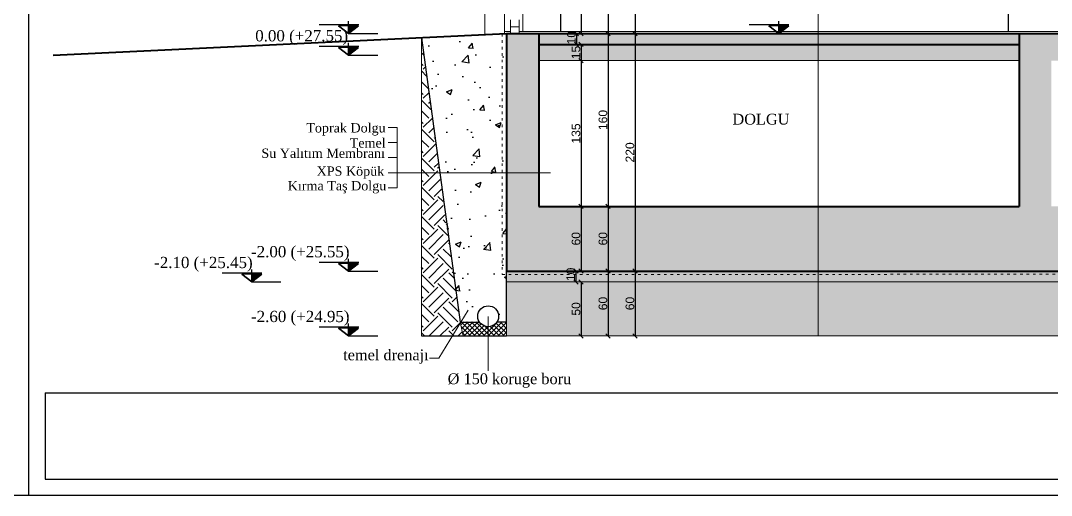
# Model space of a CAD drawing. Header units: centimetres. Extents: x 14449 to 53524, y -19051 to -10746.
# Drawn here: x 43953 to 44908, y -12946 to -12507 of the extents above; entities that cross this region are included whole.
import ezdxf

# ---------------------------------------------------------------- set-up
doc = ezdxf.new("R2010")
doc.units = ezdxf.units.CM
doc.linetypes.add('ACAD_ISO03W100', pattern=[30, 12, -18])
doc.linetypes.add('DOT', pattern=[6.35, 0, -6.35])
for name, color, linetype, lineweight in [('İNCE', 8, 'Continuous', 5), ('malzeme cizgisi', 242, 'Continuous', 20), ('P-TEFRİŞ', 253, 'Continuous', 5), ('P-ÖLÇÜ İÇ', 243, 'Continuous', 0), ('rtm-kesit katmanı-04', 33, 'Continuous', 25), ('rtm-mhl-yazı-malzeme', 7, 'Continuous', 13), ('rtm-pen-ahsap', 35, 'Continuous', 13), ('rtm-sembol kot yazı', 7, 'Continuous', 20), ('rtm-sıva', 252, 'Continuous', 15), ('rtm-tarama-betonarme', 51, 'Continuous', 13), ('rtm-tas_betonarme', 50, 'Continuous', 40)]:
    doc.layers.add(name, color=color, linetype=linetype, lineweight=lineweight)
for name, color, linetype in [('KOT', 1, 'Continuous'), ('Tarama', 7, 'Continuous'), ('Yazi', 7, 'Continuous')]:
    doc.layers.add(name, color=color, linetype=linetype)
doc.styles.get("Standard").update_dxf_attribs({"font": 'arial.ttf'})
doc.styles.add('times new roman_1_18', font='times.ttf', dxfattribs={"height": 0.2})
doc.styles.add('VAZ-OLCU', font='times.ttf', dxfattribs={"height": 60})
doc.styles.add('ölçü', font='times.ttf', dxfattribs={"height": 10})
doc.dimstyles.new('İÇ ÖLÇÜ', dxfattribs={"dimtxt": 8, "dimasz": 4, "dimexe": 1.25, "dimexo": 0.625, "dimtad": 1, "dimdec": 0, "dimtxsty": 'Standard', "dimblk": 'OBLIQUE', "dimcen": 2.5, "dimse1": 1, "dimse2": 1, "dimclrd": 256, "dimclrt": 256, "dimadec": 0, "dimazin": 0, "dimtfac": 1, "dimtdec": 0, "dimtmove": 1, "dimatfit": 3, "dimldrblk": 'OBLIQUE', "dimfxl": 1, "dimarcsym": 0})

# ---------------------------------------------------------------- blocks, each defined once
blk = doc.blocks.new('kotson')
at = {"layer": 'KOT'}
blk.add_hatch(color=256, dxfattribs=at).paths.add_polyline_path([(0.3, 13.6), (18, 0), (18, 13.6)])
for p, q in [((18, 0), (18, 21.9)), ((70, 16), (0, 16)), ((18, 0), (0.3, 13.6)), ((0.3, 13.6), (35.6, 13.6)), ((35.6, 13.6), (18, 0)), ((18, 0), (35.6, 13.6)), ((18, 0), (18, 13.6)), ((18, 0), (-33.7, 0))]:
    blk.add_line(p, q, dxfattribs=at)
blk = doc.blocks.new('gfsdhfdjfg')
at = {"layer": 'malzeme cizgisi'}
for points in [[(-6255.97, -2123.03), (-6255.97, -1670.08)], [(-6255.97, -1670.08), (-6248.87, -1670.08)], [(-6255.97, -1681.92), (-6248.87, -1681.92)], [(-6255.97, -1693.75), (-6248.87, -1693.75)], [(-6255.97, -1707.24), (-6248.87, -1707.24)], [(-6255.97, -1721.44), (-6248.87, -1721.44)], [(-6255.97, -1736.03), (-6248.87, -1736.03)], [(-6255.97, -1749.64), (-6248.87, -1749.64)], [(-6255.97, -1763.25), (-6248.87, -1763.25)], [(-6255.97, -1776.86), (-6248.87, -1776.86)], [(-6255.97, -1790.47), (-6248.87, -1790.47)]]:
    blk.add_lwpolyline(points, dxfattribs=at)
at = {"layer": 'rtm-mhl-yazı-malzeme', "linetype": 'Continuous', "lineweight": 0, "style": 'times new roman_1_18'}
for s, p in [(' seramik kaplama (2cm)', (-6249.49, -1673.71)), ('şap', (-6244.79, -1684.61)), ('grobeton 10cm', (-6244.79, -1697.4)), ('sıkıştırılmış dolgu 15cm', (-6244.79, -1710.89)), ('dolgu', (-6244.79, -1725.09)), ('radye temel ', (-6244.79, -1739.68)), ('ısı yalıtımı', (-6244.79, -1753.29)), ('su yalıtım(serpme kristalize kimyasal katkılı)', (-6244.79, -1766.9)), ('grobeton 10cm', (-6244.79, -1780.51)), ('sıkıştırılmış dolgu ', (-6244.79, -1795.43))]:
    blk.add_text(s, height=10, dxfattribs=at).set_placement(p)
blk = doc.blocks.new('_Oblique')
at = {"color": 0, "linetype": 'ByBlock', "lineweight": -2}
blk.add_line((-0.5, -0.5), (0.5, 0.5), dxfattribs=at)
blk = doc.blocks.new('*D4183')
at = {"layer": 'Defpoints', "color": 0, "lineweight": 30, "transparency": 16777216}
for p in [(44472.11, -12128.54), (44472.11, -12518.54), (44472.11, -12518.54)]:
    blk.add_point(p, dxfattribs=at)
at = {"layer": 'P-ÖLÇÜ İÇ', "lineweight": -2, "transparency": 16777216}
blk.add_line((44472.11, -12128.54), (44472.11, -12518.54), dxfattribs=at)
at = {"layer": 'P-ÖLÇÜ İÇ', "lineweight": -2, "transparency": 16777216, "xscale": 4, "yscale": 4, "zscale": 4}
for p, rotation in [((44472.11, -12128.54), 90), ((44472.11, -12518.54), 270)]:
    blk.add_blockref('_Oblique', p, dxfattribs=dict(at, rotation=rotation))
at = {"layer": 'P-ÖLÇÜ İÇ', "transparency": 16777216, "insert": (44467.39, -12323.54), "char_height": 8, "attachment_point": 5, "rotation": 90}
blk.add_mtext('390', dxfattribs=at)
blk = doc.blocks.new('*D4184')
at = {"layer": 'Defpoints', "color": 0, "lineweight": 30, "transparency": 16777216}
for p in [(44472.11, -12518.54), (44467.86, -12528.54), (44472.11, -12528.54)]:
    blk.add_point(p, dxfattribs=at)
at = {"layer": 'P-ÖLÇÜ İÇ', "lineweight": -2, "transparency": 16777216}
blk.add_line((44467.86, -12518.54), (44467.86, -12528.54), dxfattribs=at)
at = {"layer": 'P-ÖLÇÜ İÇ', "lineweight": -2, "transparency": 16777216, "xscale": 4, "yscale": 4, "zscale": 4}
for p, rotation in [((44467.86, -12518.54), 90), ((44467.86, -12528.54), 270)]:
    blk.add_blockref('_Oblique', p, dxfattribs=dict(at, rotation=rotation))
at = {"layer": 'P-ÖLÇÜ İÇ', "transparency": 16777216, "insert": (44463.15, -12522.27), "char_height": 8, "attachment_point": 5, "rotation": 90}
blk.add_mtext('10', dxfattribs=at)
blk = doc.blocks.new('*D4185')
at = {"layer": 'Defpoints', "color": 0, "lineweight": 30, "transparency": 16777216}
for p in [(44472.11, -12528.54), (44472.11, -12543.54), (44472.11, -12543.54)]:
    blk.add_point(p, dxfattribs=at)
at = {"layer": 'P-ÖLÇÜ İÇ', "lineweight": -2, "transparency": 16777216}
blk.add_line((44472.11, -12528.54), (44472.11, -12543.54), dxfattribs=at)
at = {"layer": 'P-ÖLÇÜ İÇ', "lineweight": -2, "transparency": 16777216, "xscale": 4, "yscale": 4, "zscale": 4}
for p, rotation in [((44472.11, -12528.54), 90), ((44472.11, -12543.54), 270)]:
    blk.add_blockref('_Oblique', p, dxfattribs=dict(at, rotation=rotation))
at = {"layer": 'P-ÖLÇÜ İÇ', "transparency": 16777216, "insert": (44467.4, -12536.04), "char_height": 8, "attachment_point": 5, "rotation": 90}
blk.add_mtext('15', dxfattribs=at)
blk = doc.blocks.new('*D4186')
at = {"layer": 'Defpoints', "color": 0, "lineweight": 30, "transparency": 16777216}
for p in [(44472.11, -12543.54), (44472.11, -12678.54), (44472.11, -12678.54)]:
    blk.add_point(p, dxfattribs=at)
at = {"layer": 'P-ÖLÇÜ İÇ', "lineweight": -2, "transparency": 16777216}
blk.add_line((44472.11, -12543.54), (44472.11, -12678.54), dxfattribs=at)
at = {"layer": 'P-ÖLÇÜ İÇ', "lineweight": -2, "transparency": 16777216, "xscale": 4, "yscale": 4, "zscale": 4}
for p, rotation in [((44472.11, -12543.54), 90), ((44472.11, -12678.54), 270)]:
    blk.add_blockref('_Oblique', p, dxfattribs=dict(at, rotation=rotation))
at = {"layer": 'P-ÖLÇÜ İÇ', "transparency": 16777216, "insert": (44467.39, -12611.04), "char_height": 8, "attachment_point": 5, "rotation": 90}
blk.add_mtext('135', dxfattribs=at)
blk = doc.blocks.new('*D4187')
at = {"layer": 'Defpoints', "color": 0, "lineweight": 30, "transparency": 16777216}
for p in [(44472.11, -12678.54), (44472.11, -12738.54), (44472.11, -12738.54)]:
    blk.add_point(p, dxfattribs=at)
at = {"layer": 'P-ÖLÇÜ İÇ', "lineweight": -2, "transparency": 16777216}
blk.add_line((44472.11, -12678.54), (44472.11, -12738.54), dxfattribs=at)
at = {"layer": 'P-ÖLÇÜ İÇ', "lineweight": -2, "transparency": 16777216, "xscale": 4, "yscale": 4, "zscale": 4}
for p, rotation in [((44472.11, -12678.54), 90), ((44472.11, -12738.54), 270)]:
    blk.add_blockref('_Oblique', p, dxfattribs=dict(at, rotation=rotation))
at = {"layer": 'P-ÖLÇÜ İÇ', "transparency": 16777216, "insert": (44467.4, -12708.54), "char_height": 8, "attachment_point": 5, "rotation": 90}
blk.add_mtext('60', dxfattribs=at)
blk = doc.blocks.new('*D4188')
at = {"layer": 'Defpoints', "color": 0, "lineweight": 30, "transparency": 16777216}
for p in [(44472.11, -12738.54), (44467.26, -12748.54), (44472.11, -12748.54)]:
    blk.add_point(p, dxfattribs=at)
at = {"layer": 'P-ÖLÇÜ İÇ', "lineweight": -2, "transparency": 16777216}
blk.add_line((44467.26, -12738.54), (44467.26, -12748.54), dxfattribs=at)
at = {"layer": 'P-ÖLÇÜ İÇ', "lineweight": -2, "transparency": 16777216, "xscale": 4, "yscale": 4, "zscale": 4}
for p, rotation in [((44467.26, -12738.54), 90), ((44467.26, -12748.54), 270)]:
    blk.add_blockref('_Oblique', p, dxfattribs=dict(at, rotation=rotation))
at = {"layer": 'P-ÖLÇÜ İÇ', "transparency": 16777216, "insert": (44462.55, -12741.54), "char_height": 8, "attachment_point": 5, "rotation": 90}
blk.add_mtext('10', dxfattribs=at)
blk = doc.blocks.new('*D4189')
at = {"layer": 'Defpoints', "color": 0, "lineweight": 30, "transparency": 16777216}
for p in [(44472.11, -12748.54), (44472.11, -12798.54), (44472.11, -12798.54)]:
    blk.add_point(p, dxfattribs=at)
at = {"layer": 'P-ÖLÇÜ İÇ', "lineweight": -2, "transparency": 16777216}
blk.add_line((44472.11, -12748.54), (44472.11, -12798.54), dxfattribs=at)
at = {"layer": 'P-ÖLÇÜ İÇ', "lineweight": -2, "transparency": 16777216, "xscale": 4, "yscale": 4, "zscale": 4}
for p, rotation in [((44472.11, -12748.54), 90), ((44472.11, -12798.54), 270)]:
    blk.add_blockref('_Oblique', p, dxfattribs=dict(at, rotation=rotation))
at = {"layer": 'P-ÖLÇÜ İÇ', "transparency": 16777216, "insert": (44467.4, -12773.54), "char_height": 8, "attachment_point": 5, "rotation": 90}
blk.add_mtext('50', dxfattribs=at)
blk = doc.blocks.new('*D4196')
at = {"layer": 'Defpoints', "color": 0, "lineweight": 30, "transparency": 16777216}
for p in [(44497.11, -12083.54), (44497.11, -12518.54), (44497.11, -12518.54)]:
    blk.add_point(p, dxfattribs=at)
at = {"layer": 'P-ÖLÇÜ İÇ', "lineweight": -2, "transparency": 16777216}
blk.add_line((44497.11, -12083.54), (44497.11, -12518.54), dxfattribs=at)
at = {"layer": 'P-ÖLÇÜ İÇ', "lineweight": -2, "transparency": 16777216, "xscale": 4, "yscale": 4, "zscale": 4}
for p, rotation in [((44497.11, -12083.54), 90), ((44497.11, -12518.54), 270)]:
    blk.add_blockref('_Oblique', p, dxfattribs=dict(at, rotation=rotation))
at = {"layer": 'P-ÖLÇÜ İÇ', "transparency": 16777216, "insert": (44492.39, -12301.04), "char_height": 8, "attachment_point": 5, "rotation": 90}
blk.add_mtext('435', dxfattribs=at)
blk = doc.blocks.new('*D4197')
at = {"layer": 'Defpoints', "color": 0, "lineweight": 30, "transparency": 16777216}
for p in [(44497.11, -12518.54), (44497.11, -12678.54), (44501.32, -12678.54)]:
    blk.add_point(p, dxfattribs=at)
at = {"layer": 'P-ÖLÇÜ İÇ', "lineweight": -2, "transparency": 16777216}
blk.add_line((44497.11, -12518.54), (44497.11, -12678.54), dxfattribs=at)
at = {"layer": 'P-ÖLÇÜ İÇ', "lineweight": -2, "transparency": 16777216, "xscale": 4, "yscale": 4, "zscale": 4}
for p, rotation in [((44497.11, -12518.54), 90), ((44497.11, -12678.54), 270)]:
    blk.add_blockref('_Oblique', p, dxfattribs=dict(at, rotation=rotation))
at = {"layer": 'P-ÖLÇÜ İÇ', "transparency": 16777216, "insert": (44492.4, -12598.54), "char_height": 8, "attachment_point": 5, "rotation": 90}
blk.add_mtext('160', dxfattribs=at)
blk = doc.blocks.new('*D4198')
at = {"layer": 'Defpoints', "color": 0, "lineweight": 30, "transparency": 16777216}
for p in [(44501.32, -12678.54), (44497.11, -12738.54), (44497.11, -12738.54)]:
    blk.add_point(p, dxfattribs=at)
at = {"layer": 'P-ÖLÇÜ İÇ', "lineweight": -2, "transparency": 16777216}
blk.add_line((44497.11, -12678.54), (44497.11, -12738.54), dxfattribs=at)
at = {"layer": 'P-ÖLÇÜ İÇ', "lineweight": -2, "transparency": 16777216, "xscale": 4, "yscale": 4, "zscale": 4}
for p, rotation in [((44497.11, -12678.54), 90), ((44497.11, -12738.54), 270)]:
    blk.add_blockref('_Oblique', p, dxfattribs=dict(at, rotation=rotation))
at = {"layer": 'P-ÖLÇÜ İÇ', "transparency": 16777216, "insert": (44492.4, -12708.54), "char_height": 8, "attachment_point": 5, "rotation": 90}
blk.add_mtext('60', dxfattribs=at)
blk = doc.blocks.new('*D4199')
at = {"layer": 'Defpoints', "color": 0, "lineweight": 30, "transparency": 16777216}
for p in [(44497.11, -12738.54), (44497.11, -12798.54), (44501.11, -12798.54)]:
    blk.add_point(p, dxfattribs=at)
at = {"layer": 'P-ÖLÇÜ İÇ', "lineweight": -2, "transparency": 16777216}
blk.add_line((44497.11, -12738.54), (44497.11, -12798.54), dxfattribs=at)
at = {"layer": 'P-ÖLÇÜ İÇ', "lineweight": -2, "transparency": 16777216, "xscale": 4, "yscale": 4, "zscale": 4}
for p, rotation in [((44497.11, -12738.54), 90), ((44497.11, -12798.54), 270)]:
    blk.add_blockref('_Oblique', p, dxfattribs=dict(at, rotation=rotation))
at = {"layer": 'P-ÖLÇÜ İÇ', "transparency": 16777216, "insert": (44492.4, -12768.54), "char_height": 8, "attachment_point": 5, "rotation": 90}
blk.add_mtext('60', dxfattribs=at)
blk = doc.blocks.new('*D4201')
at = {"layer": 'Defpoints', "color": 0, "lineweight": 30, "transparency": 16777216}
for p in [(44522.11, -12068.54), (44522.11, -12518.54), (44522.11, -12518.54)]:
    blk.add_point(p, dxfattribs=at)
at = {"layer": 'P-ÖLÇÜ İÇ', "lineweight": -2, "transparency": 16777216}
blk.add_line((44522.11, -12068.54), (44522.11, -12518.54), dxfattribs=at)
at = {"layer": 'P-ÖLÇÜ İÇ', "lineweight": -2, "transparency": 16777216, "xscale": 4, "yscale": 4, "zscale": 4}
for p, rotation in [((44522.11, -12068.54), 90), ((44522.11, -12518.54), 270)]:
    blk.add_blockref('_Oblique', p, dxfattribs=dict(at, rotation=rotation))
at = {"layer": 'P-ÖLÇÜ İÇ', "transparency": 16777216, "insert": (44517.4, -12293.54), "char_height": 8, "attachment_point": 5, "rotation": 90}
blk.add_mtext('450', dxfattribs=at)
blk = doc.blocks.new('*D4202')
at = {"layer": 'Defpoints', "color": 0, "lineweight": 30, "transparency": 16777216}
for p in [(44522.11, -12518.54), (44522.11, -12738.54), (44522.11, -12738.54)]:
    blk.add_point(p, dxfattribs=at)
at = {"layer": 'P-ÖLÇÜ İÇ', "lineweight": -2, "transparency": 16777216}
blk.add_line((44522.11, -12518.54), (44522.11, -12738.54), dxfattribs=at)
at = {"layer": 'P-ÖLÇÜ İÇ', "lineweight": -2, "transparency": 16777216, "xscale": 4, "yscale": 4, "zscale": 4}
for p, rotation in [((44522.11, -12518.54), 90), ((44522.11, -12738.54), 270)]:
    blk.add_blockref('_Oblique', p, dxfattribs=dict(at, rotation=rotation))
at = {"layer": 'P-ÖLÇÜ İÇ', "transparency": 16777216, "insert": (44517.4, -12628.54), "char_height": 8, "attachment_point": 5, "rotation": 90}
blk.add_mtext('220', dxfattribs=at)
blk = doc.blocks.new('*D4203')
at = {"layer": 'Defpoints', "color": 0, "lineweight": 30, "transparency": 16777216}
for p in [(44522.11, -12738.54), (44522.11, -12798.54), (44522.11, -12798.54)]:
    blk.add_point(p, dxfattribs=at)
at = {"layer": 'P-ÖLÇÜ İÇ', "lineweight": -2, "transparency": 16777216}
blk.add_line((44522.11, -12738.54), (44522.11, -12798.54), dxfattribs=at)
at = {"layer": 'P-ÖLÇÜ İÇ', "lineweight": -2, "transparency": 16777216, "xscale": 4, "yscale": 4, "zscale": 4}
for p, rotation in [((44522.11, -12738.54), 90), ((44522.11, -12798.54), 270)]:
    blk.add_blockref('_Oblique', p, dxfattribs=dict(at, rotation=rotation))
at = {"layer": 'P-ÖLÇÜ İÇ', "transparency": 16777216, "insert": (44517.4, -12768.54), "char_height": 8, "attachment_point": 5, "rotation": 90}
blk.add_mtext('60', dxfattribs=at)

msp = doc.modelspace()

# ---------------------------------------------------------------- hatches: boundary and pattern name
at = {"layer": 'İNCE', "linetype": 'Continuous', "lineweight": -3}
h = msp.add_hatch(dxfattribs=at)
h.set_pattern_fill('EARTH', scale=3, angle=45, style=0)
h.set_pattern_definition([(45, (-33603.758, 73514.241), (2e-15, 26.9407684), [19.05, -19.05]), (45, (-33608.81, 73519.292), (2e-15, 26.9407684), [19.05, -19.05]), (45, (-33613.86, 73524.344), (2e-15, 26.9407684), [19.05, -19.05]), (135, (-33613.86, 73527.711), (-26.9407684, 2e-15), [19.05, -19.05]), (135, (-33608.81, 73532.763), (-26.9407684, 2e-15), [19.05, -19.05]), (135, (-33603.758, 73537.814), (-26.9407684, 2e-15), [19.05, -19.05])])
h.paths.add_polyline_path([(44324.13, -12798.54), (44362.66, -12798.54), (44359.9, -12785.78), (44344.78, -12678.84), (44324.18, -12522.3)])
h = msp.add_hatch(dxfattribs=at)
h.set_pattern_fill('AR-CONC', scale=0.3, style=0)
h.set_pattern_definition([(50, (-33603.76, 73464.24), (54.6554, -4.781726), [5.715, -62.865]), (355, (-33603.76, 73464.24), (-10.573026, 57.317054), [4.572, -50.292175]), (100.451445, (-33599.204, 73463.84), (44.082374, 52.535326), [4.857003, -53.427073]), (46.1842, (-33603.76, 73479.48), (81.323712, -12.6127), [8.5725, -94.2975]), (96.63556, (-33596.98, 73478.43), (71.22124, 74.22784), [7.285507, -80.14068]), (351.18415, (-33603.76, 73479.48), (71.22124, 74.22784), [6.85799, -75.43792]), (21, (-33596.14, 73475.67), (45.484317, -30.67956), [5.715, -62.865]), (326, (-33596.14, 73475.67), (18.540609, 55.25639), [4.572, -50.292]), (71.451445, (-33592.35, 73473.114), (64.024926, 24.57683), [4.857003, -53.42698]), (37.5, (-33603.758, 73464.241), (0.926581, 25.3665117), [0, -49.6824, 0, -51.054, 0, -50.4825]), (7.5, (-33603.758, 73464.24), (20.045899, 30.0541724), [0, -29.1084, 0, -48.5394, 0, -19.2405]), (327.5, (-33620.75, 73464.241), (40.6771786, -1.7186232), [0, -19.05, 0, -59.436, 0, -78.867]), (317.5, (-33628.37, 73464.24), (44.438754, 7.627947), [0, -24.765, 0, -39.4716, 0, -56.007])])
edge = h.paths.add_edge_path()
edge.add_line((44359.9, -12785.78), (44377.97, -12785.8))
edge.add_arc((44386, -12780.38), 9.69, 180, 214.01835, ccw=False)
edge.add_arc((44386, -12780.38), 9.69, 0, 180, ccw=False)
edge.add_arc((44386, -12780.38), 9.69, 327.19645, 360, ccw=False)
edge.add_line((44394.14, -12785.63), (44402.88, -12785.63))
edge.add_line((44402.88, -12785.63), (44402.98, -12628.35))
edge.add_line((44402.98, -12628.35), (44403.02, -12518.54))
edge.add_line((44403.02, -12518.54), (44324.18, -12522.3))
edge.add_line((44324.18, -12522.3), (44338.73, -12635.98))
edge.add_line((44338.73, -12635.98), (44359.9, -12785.78))
at = {"layer": 'İNCE'}
h = msp.add_hatch(dxfattribs=at)
h.set_pattern_fill('TRIANG', color=256)
h.set_pattern_definition([(60, (18024.6224, -2365.1685), (-4.7625, 8.248892), [4.7625, -4.7625]), (120, (18024.6224, -2365.1685), (-9.525, 5e-09), [4.7625, -4.7625]), (0, (18022.241, -2361.044), (4.7625, 8.248892), [4.7625, -4.7625])])
h.paths.add_polyline_path([(44878.02, -12543.54), (44878.02, -12528.54), (44433.02, -12528.54), (44433.02, -12543.54)])
h.paths.add_polyline_path([(44908.02, -12528.54), (44908.02, -12543.54), (45263.02, -12543.54), (45263.02, -12528.54)])
h = msp.add_hatch(dxfattribs=at)
h.set_pattern_fill('TRIANG', color=256)
h.set_pattern_definition([(60, (23786.336, 1966.944), (-4.7625, 8.248892), [4.7625, -4.7625]), (120, (23786.336, 1966.944), (-9.525, 5e-09), [4.7625, -4.7625]), (0, (23783.955, 1971.068), (4.7625, 8.248892), [4.7625, -4.7625])])
h.paths.add_polyline_path([(45293.02, -12748.54), (45293.02, -12738.54), (44403.02, -12738.54), (44403.02, -12748.54)])
h = msp.add_hatch(dxfattribs=at)
h.set_pattern_fill('GRAVEL', color=256, scale=1.5)
h.set_pattern_definition([(228.0127875, (10044.0434, -5909.9859), (-304.80000002, -342.89999998), [5.12582, -507.457255]), (184.969741, (10040.6144, -5913.7959), (457.19999982, 38.10000217), [8.79607, -870.810733]), (132.510447, (10031.8514, -5914.5579), (381.00000016, -419.09999985), [6.202223, -614.02084]), (267.273689, (10016.9924, -5924.0829), (38.10000008, 762), [8.010068, -792.99656]), (292.833654, (10016.6114, -5932.0839), (-190.50000002, 457.19999999), [7.854505, -777.597116]), (357.273689, (10019.6594, -5939.3229), (-762, 38.10000008), [8.010068, -792.99656]), (37.6942405, (10027.6604, -5939.7039), (-495.29999998, -381.00000003), [10.592905, -1048.69673]), (72.2553284, (10036.0424, -5933.2269), (266.70000007, 838.19999998), [10.000793, -990.07885]), (121.4295656, (10039.0904, -5923.7019), (-304.80000004, 495.29999997), [8.037195, -795.683185]), (175.236358, (10034.8994, -5916.844), (419.1, -38.10000007), [9.1757, -449.609054]), (222.3974378, (10025.7554, -5916.0819), (-457.199999985, -419.100000016), [11.86617, -1174.751588]), (138.814075, (10054.7114, -5924.464), (-266.7, 228.60000002), [4.05007, -400.958487]), (171.4692344, (10051.6634, -5921.7969), (495.30000001, -76.19999991), [7.70523, -762.819585]), (225, (10044.043, -5920.654), (-5e-15, -38.1), [5.38814, -48.493397]), (203.19859, (10041.3764, -5916.082), (190.5, 76.2), [2.90162, -287.259336]), (291.80141, (10038.7094, -5917.225), (-38.1, 114.3), [4.103484, -201.071295]), (30.963757, (10040.2334, -5921.035), (114.3, 76.2), [6.664795, -215.494472]), (161.56505, (10045.948, -5917.606), (76.2, -38.1), [4.819307, -115.66347]), (16.38954, (10016.6114, -5917.2249), (381, 114.3), [6.75132, -668.3824]), (70.346176, (10023.0884, -5915.3199), (-152.40000001, -419.1), [5.663984, -560.733235]), (293.19859, (10045.9484, -5909.986), (-76.2, 190.5), [5.8032, -284.357754]), (343.61046, (10048.2344, -5915.3199), (-381.00000001, 114.29999997), [6.75132, -668.3824]), (339.443955, (10016.6114, -5940.847), (-190.5, 76.2), [6.51053, -319.016015]), (294.775141, (10022.7074, -5943.1329), (-190.50000023, 419.0999999), [5.45508, -540.0539]), (66.80141, (10046.3294, -5948.086), (76.2, 190.5), [5.8032, -284.357754]), (17.354025, (10048.6154, -5942.7519), (-495.29999999, -152.40000003), [6.38674, -632.28564]), (69.443955, (10027.6604, -5948.086), (-76.2, -190.5), [3.255264, -322.27128]), (101.309932, (10044.043, -5948.086), (-38.1, 152.4), [1.94272, -192.329924]), (165.963757, (10043.662, -5946.181), (114.3, -38.1), [7.854506, -149.23582]), (186.009006, (10036.0424, -5944.2759), (381, 38.10000002), [7.279005, -720.620473]), (303.690068, (10040.233, -5924.464), (-38.1, 76.2), [5.49486, -131.876645]), (353.1572266, (10043.2814, -5929.0359), (647.700000004, -76.199999966), [9.59335, -949.740136]), (60.945396, (10052.8064, -5930.179), (-152.4, -266.7), [3.922624, -388.340885]), (90, (10054.71, -5926.75), (-38.1, 38.1), [2.286, -35.814]), (120.256437, (10035.2804, -5943.1329), (152.39999998, -266.70000001), [5.293004, -524.00911]), (48.0127875, (10032.6134, -5938.5609), (304.80000003, 342.89999998), [10.251643, -502.331433]), (0, (10039.47, -5930.94), (38.1, 38.1), [9.906, -28.194]), (325.3048465, (10049.3774, -5930.9409), (381.00000014, -266.6999998), [6.024143, -596.38975]), (254.054604, (10054.3304, -5934.37), (-38.1, -152.4), [5.547436, -271.82475]), (207.6459754, (10052.8064, -5939.7039), (-723.90000003, -380.99999995), [9.032176, -894.186966]), (175.4260787, (10044.8054, -5943.8949), (-495.3, 38.1), [9.55544, -945.987697])])
h.paths.add_polyline_path([(45293.02, -12798.54), (45293.02, -12748.54), (44403.02, -12748.54), (44403.02, -12798.54)])
at = {"layer": 'rtm-tarama-betonarme'}
h = msp.add_hatch(dxfattribs=at)
h.set_pattern_fill('ANSI33', color=256, scale=1.5, style=0)
h.set_pattern_definition([(45, (10016.611, -5948.086), (-6.735192, 6.735192), []), (45, (10023.347, -5948.086), (-6.735192, 6.735192), [4.7625, -2.38125])])
h.paths.add_polyline_path([(45293.02, -12518.54), (45263.02, -12518.54), (45263.02, -12678.54), (44908.02, -12678.54), (44908.02, -12518.54), (44878.02, -12518.54), (44878.02, -12678.54), (44433.02, -12678.54), (44433.02, -12518.54), (44403.02, -12518.54), (44403.02, -12738.54), (45293.02, -12738.54)])
h = msp.add_hatch(dxfattribs=at)
h.set_pattern_fill('ANSI33', color=256, scale=1.5, style=0)
h.set_pattern_definition([(45, (18024.622, -2365.1685), (-6.735192, 6.735192), []), (45, (18031.358, -2365.1685), (-6.735192, 6.735192), [4.7625, -2.38125])])
h.paths.add_polyline_path([(44878.02, -12528.54), (44878.02, -12518.54), (44433.02, -12518.54), (44433.02, -12528.54)])
h.paths.add_polyline_path([(44908.02, -12518.54), (44908.02, -12528.54), (45263.02, -12528.54), (45263.02, -12518.54)])
at = {"layer": 'Tarama'}
h = msp.add_hatch(dxfattribs=at)
h.set_pattern_fill('ANSI37', style=0)
h.set_pattern_definition([(45, (-54057.0155, 168533.7008), (-2.24506403, 2.24506403), []), (135, (-54057.0155, 168533.7008), (-2.24506403, -2.24506403), [])])
edge = h.paths.add_edge_path()
edge.add_arc((44386.14, -12780.4), 9.69, 212.80355, 270, ccw=False)
edge.add_line((44377.99, -12785.65), (44360.05, -12785.65))
edge.add_line((44360.05, -12785.65), (44362.7, -12798.56))
edge.add_line((44362.7, -12798.56), (44386.14, -12798.56))
edge.add_line((44386.14, -12798.56), (44386.14, -12790.09))
edge = h.paths.add_edge_path()
edge.add_line((44403.01, -12785.65), (44394.28, -12785.65))
edge.add_arc((44386.14, -12780.4), 9.69, 270, 327.19645, ccw=False)
edge.add_line((44386.14, -12790.09), (44386.14, -12798.56))
edge.add_line((44386.14, -12798.56), (44403.01, -12798.56))
edge.add_line((44403.01, -12798.56), (44403.01, -12785.65))

# ---------------------------------------------------------------- linework, layer by layer
at = {"color": 2, "lineweight": 25}
for p, q in [((43959.82, -10746.25), (43959.82, -12946.25)), ((43975.32, -12851.25), (45733.72, -12851.25)), ((43975.32, -12851.25), (43975.32, -12931.25)), ((43975.32, -12931.25), (45733.72, -12931.25))]:
    msp.add_line(p, q, dxfattribs=at)
msp.add_lwpolyline([(53524.41, -12946.25), (16573.39, -12946.25)], dxfattribs=at)
at = {"layer": 'İNCE', "color": 7, "linetype": 'Continuous', "lineweight": -3}
msp.add_lwpolyline([(44359.9, -12785.78), (44377.97, -12785.8, -0.149533), (44376.31, -12780.38, -1), (44395.69, -12780.38, -0.144118), (44394.14, -12785.63), (44402.88, -12785.63), (44403.02, -12518.54), (44403.02, -12518.54), (44403.02, -12518.54), (44324.18, -12522.3)], format="xyb", close=True, dxfattribs=at)
at = {"layer": 'malzeme cizgisi'}
for p, q in [((44301.64, -12605.41), (44293.14, -12605.41)), ((44301.64, -12661.41), (44301.64, -12605.41)), ((44301.64, -12619.41), (44293.14, -12619.41)), ((44301.64, -12633.41), (44293.14, -12633.41)), ((44301.64, -12647.41), (44293.14, -12647.41)), ((44443.89, -12647.41), (44301.64, -12647.41)), ((44301.64, -12661.41), (44293.14, -12661.41))]:
    msp.add_line(p, q, dxfattribs=at)
at = {"layer": 'P-ÖLÇÜ İÇ', "color": 7}
msp.add_lwpolyline([(44324.13, -12798.54), (44362.66, -12798.54), (44359.9, -12785.78), (44324.18, -12522.3), (44324.18, -12522.3)], close=True, dxfattribs=at)
at = {"layer": 'rtm-kesit katmanı-04'}
for p, q in [((44453.02, -12085.54), (44453.02, -12516.54)), ((44868.02, -12085.54), (44868.02, -12516.54))]:
    msp.add_line(p, q, dxfattribs=at)
at = {"layer": 'rtm-pen-ahsap'}
for p, q in [((44401.02, -12130.54), (44401.02, -12516.9)), ((44418.02, -12130.54), (44418.02, -12516.54)), ((44414.74, -12512.15), (44406.82, -12512.15))]:
    msp.add_line(p, q, dxfattribs=at)
msp.add_lwpolyline([(44414.74, -12505.67), (44414.73, -12518.54), (44406.82, -12518.54), (44406.82, -12505.67)], dxfattribs=at)
at = {"layer": 'rtm-sıva'}
for p, q in [((44383.02, -12128.54), (44383.02, -12519.5)), ((44433.02, -12543.54), (44878.02, -12543.54)), ((44403.02, -12738.54), (44403.02, -12798.54)), ((44403.02, -12748.54), (45293.02, -12748.54)), ((44403.02, -12798.54), (45293.02, -12798.54))]:
    msp.add_line(p, q, dxfattribs=at)
for points in [[(45281.38, -12336.54), (45276.02, -12336.54), (45276.02, -12516.54), (44414.74, -12516.54)], [(44406.82, -12516.54), (44401.02, -12516.54), (44401.02, -12518.64)]]:
    msp.add_lwpolyline(points, dxfattribs=at)
at = {"layer": 'rtm-sıva', "color": 3, "linetype": 'ACAD_ISO03W100', "ltscale": 0.2}
msp.add_lwpolyline([(44399.02, -12518.73), (44399.02, -12741.54), (45296.14, -12741.45), (45296.14, -12538.54)], dxfattribs=at)
at = {"layer": 'rtm-tas_betonarme'}
for p, q in [((43982.77, -12538.54), (44403.02, -12518.54)), ((44403.02, -12518.54), (45293.02, -12518.54)), ((44403.02, -12518.54), (44403.02, -12738.54)), ((44433.02, -12518.54), (44433.02, -12678.54)), ((44878.02, -12518.54), (44878.02, -12678.54)), ((44433.02, -12528.54), (44878.02, -12528.54)), ((44433.02, -12678.54), (44878.02, -12678.54)), ((44403.02, -12738.54), (45293.02, -12738.54))]:
    msp.add_line(p, q, dxfattribs=at)
at = {"layer": 'Tarama', "color": 7}
msp.add_line((44324.13, -12798.54), (44403.02, -12798.54), dxfattribs=at)
msp.add_circle((44385.99, -12780.38), 9.69, dxfattribs=at)
at = {"layer": 'Yazi', "linetype": 'Continuous', "lineweight": 0}
for points in [[(44340.39, -12819.19), (44367.39, -12774.64)], [(44385.99, -12780.55), (44385.99, -12830.86)], [(44331.69, -12819.19), (44340.39, -12819.19)]]:
    msp.add_lwpolyline(points, dxfattribs=at)

# ---------------------------------------------------------------- block references
at = {"layer": 'KOT', "xscale": -0.525, "yscale": 0.525, "zscale": 0.525}
for p in [(44266.02, -12518.54), (44664.78, -12518.54), (44266.02, -12538.54), (44266.02, -12738.54), (44176.22, -12748.54), (44266.02, -12798.54)]:
    msp.add_blockref('kotson', p, dxfattribs=at)
at = {"layer": 'P-TEFRİŞ', "linetype": 'DOT'}
msp.add_blockref('gfsdhfdjfg', (50947.89, -10675.52), dxfattribs=at)

# ---------------------------------------------------------------- texts
at = {"layer": 'rtm-mhl-yazı-malzeme', "style": 'ölçü'}
msp.add_text('DOLGU', height=10, dxfattribs=at).set_placement((44612.38, -12602.78))
at = {"layer": 'rtm-mhl-yazı-malzeme', "linetype": 'Continuous', "lineweight": 0, "char_height": 10.8, "attachment_point": 3, "style": 'times new roman_1_18'}
for s, width, insert in [('{\\H0.8x;Toprak Dolgu}', 75.0446, (44290.98, -12601.48)), ('{\\H0.8x;Temel}', 107.0407, (44290.98, -12615.48)), ('{\\H0.8x;Su Yalıtım Membranı}', 147.2309, (44290.31, -12625)), ('{\\H0.8x;XPS Köpük}', 147.2309, (44289.66, -12641.54)), ('\\pxt9;{\\H0.8x;Kırma Taş Dolgu}', 147.2309, (44291.55, -12655.1))]:
    msp.add_mtext_dynamic_manual_height_columns(s, width=width, gutter_width=12.5, heights=[13.31], dxfattribs=dict(at, insert=insert))
at = {"layer": 'rtm-sembol kot yazı', "style": 'VAZ-OLCU'}
for s, p in [('0.00 (+27.55) ', (44170.07, -12525.72, -91.87)), ('-2.00 (+25.55) ', (44166.16, -12725.72, -91.87)), ('-2.10 (+25.45) ', (44076.36, -12735.72, -91.87)), ('-2.60 (+24.95) ', (44166.16, -12785.72, -91.87))]:
    msp.add_text(s, height=10.4, dxfattribs=at).set_placement(p)
at = {"layer": 'Yazi', "linetype": 'Continuous', "lineweight": 0, "style": 'times new roman_1_18'}
for s, p in [('temel drenajı', (44251.6, -12821.11)), ('%%c 150 koruge boru', (44348.45, -12843.26))]:
    msp.add_text(s, height=10, dxfattribs=at).set_placement(p)

# ---------------------------------------------------------------- dimensions: what is measured, and where the dimension line sits
at = {"layer": 'P-ÖLÇÜ İÇ'}
for base, p1, p2, picture, middle in [((44522.11, -12518.54), (44522.11, -12068.54), (44522.11, -12518.54), '*D4201', (44517.4, -12293.54)), ((44497.11, -12518.54), (44497.11, -12083.54), (44497.11, -12518.54), '*D4196', (44492.39, -12301.04)), ((44472.11, -12518.54), (44472.11, -12128.54), (44472.11, -12518.54), '*D4183', (44467.39, -12323.54)), ((44497.11, -12678.54), (44497.11, -12518.54), (44501.32, -12678.54), '*D4197', (44492.4, -12598.54)), ((44522.11, -12738.54), (44522.11, -12518.54), (44522.11, -12738.54), '*D4202', (44517.4, -12628.54)), ((44472.11, -12543.54), (44472.11, -12528.54), (44472.11, -12543.54), '*D4185', (44467.4, -12536.04)), ((44472.11, -12678.54), (44472.11, -12543.54), (44472.11, -12678.54), '*D4186', (44467.39, -12611.04)), ((44472.11, -12738.54), (44472.11, -12678.54), (44472.11, -12738.54), '*D4187', (44467.4, -12708.54)), ((44497.11, -12738.54), (44501.32, -12678.54), (44497.11, -12738.54), '*D4198', (44492.4, -12708.54)), ((44497.11, -12798.54), (44497.11, -12738.54), (44501.11, -12798.54), '*D4199', (44492.4, -12768.54)), ((44522.11, -12798.54), (44522.11, -12738.54), (44522.11, -12798.54), '*D4203', (44517.4, -12768.54)), ((44472.11, -12798.54), (44472.11, -12748.54), (44472.11, -12798.54), '*D4189', (44467.4, -12773.54))]:
    dim = msp.add_linear_dim(base=base, p1=p1, p2=p2, angle=90, dimstyle='İÇ ÖLÇÜ', dxfattribs=at)
    dim.commit()
    dim.dimension.update_dxf_attribs({"geometry": picture, "text_midpoint": middle})
for base, p1, p2, picture, middle in [((44467.86, -12528.54), (44472.11, -12518.54), (44472.11, -12528.54), '*D4184', (44467.86, -12522.27)), ((44467.26, -12748.54), (44472.11, -12738.54), (44472.11, -12748.54), '*D4188', (44467.26, -12741.54))]:
    dim = msp.add_linear_dim(base=base, p1=p1, p2=p2, angle=90, dimstyle='İÇ ÖLÇÜ', dxfattribs=at)
    dim.commit()
    dim.dimension.update_dxf_attribs({"geometry": picture, "text_midpoint": middle, "dimtype": 160})

doc.saveas('drawing.dxf')
